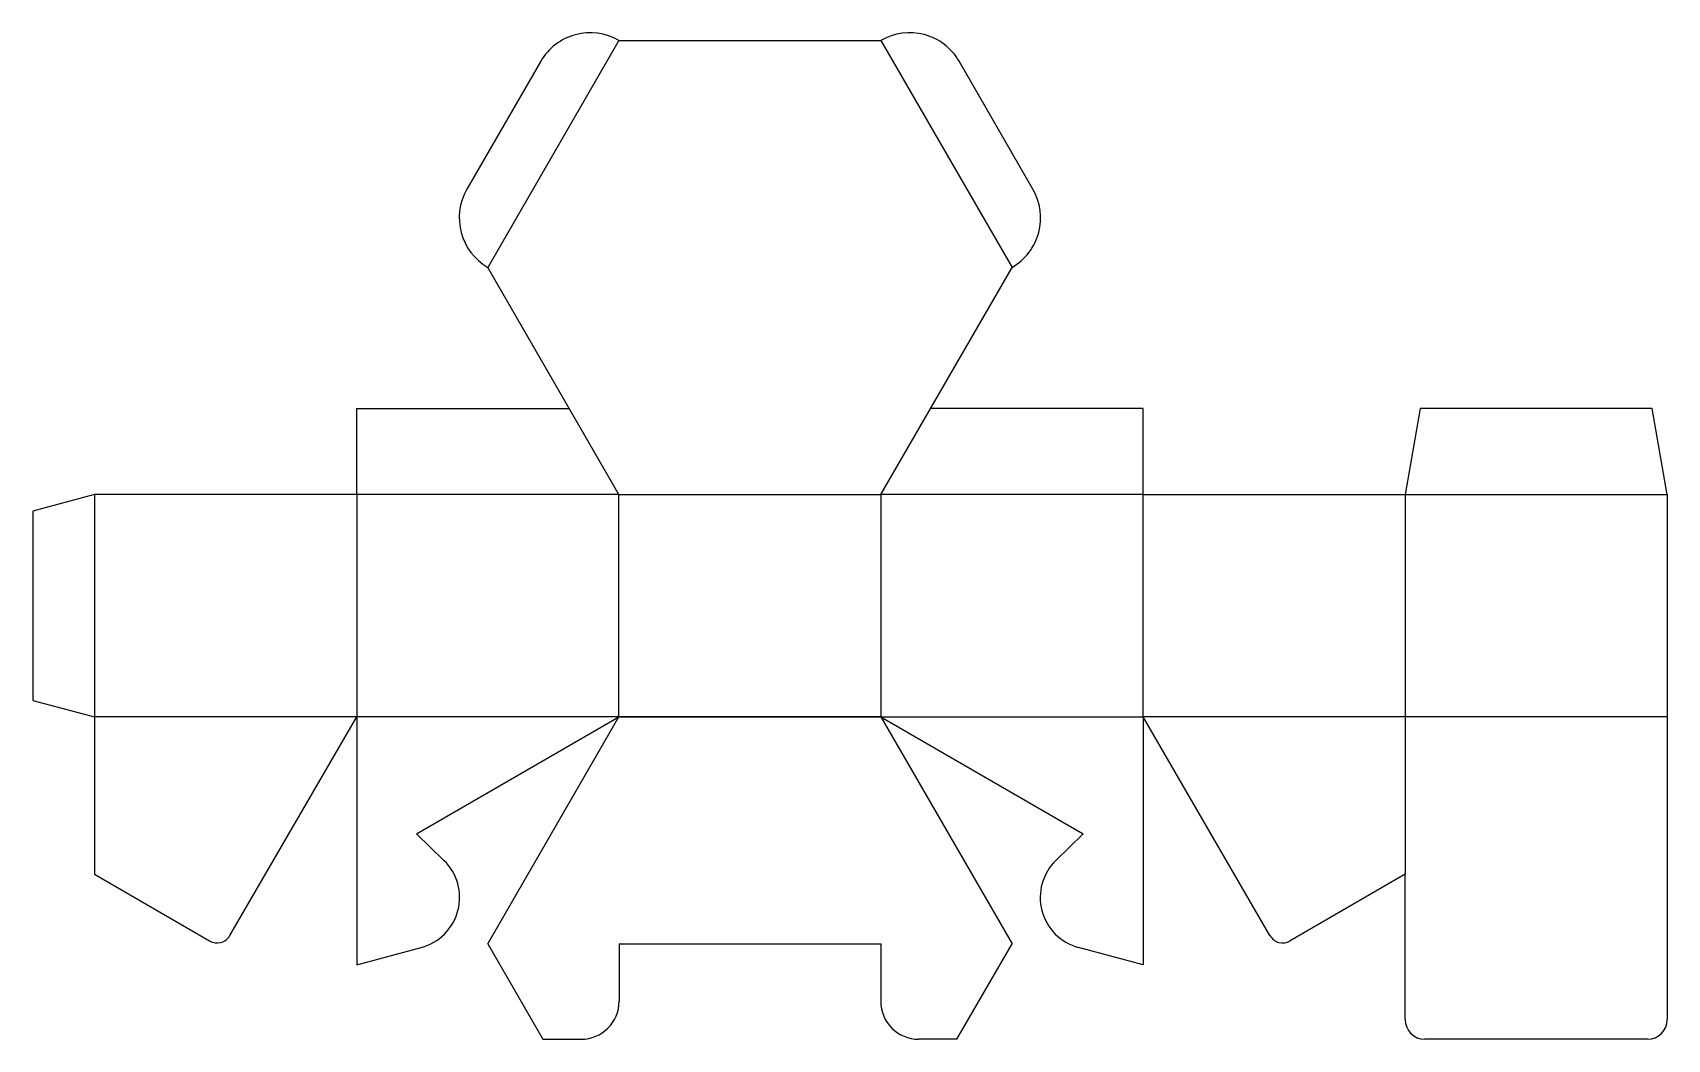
# Model space of a CAD drawing. Header units: millimetres. Extents: x -119 to 212, y -65 to 138.
import ezdxf

# ---------------------------------------------------------------- set-up
doc = ezdxf.new("R2010")
doc.units = ezdxf.units.MM
doc.layers.get('0').update_dxf_attribs({"linetype": 'CONTINUOUS'})

msp = doc.modelspace()

# ---------------------------------------------------------------- linework, layer by layer
for p, q in [((0, 136.8), (-26.5, 90.9)), ((0, 136.8), (53, 136.8)), ((-15.8, 132.57), (-30.73, 106.7)), ((0, 45), (-26.5, 90.9)), ((53, 45), (79.5, 90.9)), ((-53, 45), (-53, 62.35)), ((-53, 62.35), (-10.01, 62.35)), ((106, 62.35), (63.01, 62.35)), ((106, 45), (106, 62.35)), ((-106, 45), (-106, 0)), ((-53, 45), (-53, 0)), ((0, 45), (53, 45)), ((0, 45), (53, 45)), ((53, 45), (53, 0)), ((106, 45), (53, 45)), ((212, 45), (212, 0)), ((-53, 0), (-106, 0)), ((0, 0), (-53, 0)), ((-26.5, -45.9), (0, 0)), ((0, 0), (53, 0)), ((53, 0), (0, 0)), ((53, 0), (106, 0)), ((53, 0), (79.5, -45.9)), ((53, 0), (93.89, -23.61)), ((131.66, -44.2), (106, 0)), ((106, 0), (106, -50.11)), ((159, 0), (159, -31.8)), ((212, 0), (159, 0)), ((212, 0), (212, -61.17)), ((93.89, -23.61), (88.37, -28.99)), ((159, -31.8), (135.76, -45.29)), ((159, -61.17), (159, -31.8)), ((-26.5, -45.9), (-15.37, -65.17)), ((0.05, -45.9), (52.95, -45.9)), ((0.05, -45.9), (0.05, -57.46)), ((52.95, -45.9), (52.95, -57.46)), ((68.37, -65.17), (79.5, -45.9)), ((106, -50.11), (92.97, -46.62)), ((-15.37, -65.17), (-7.66, -65.17)), ((68.37, -65.17), (60.66, -65.17)), ((208, -65.17), (163, -65.17))]:
    msp.add_line(p, q)
for points in [[(53, 136.8), (79.5, 90.9, 0.414214), (83.73, 106.7), (68.8, 132.57, 0.414214)], [(0, 0), (0, 45), (-53, 45), (-106, 45), (-118.53, 41.64), (-118.53, 3.36), (-106, 0), (-106, -31.8), (-82.76, -45.29, 0.414214), (-78.66, -44.2), (-53, 0), (-53, -50.11), (-39.97, -46.62, 0.581761), (-35.37, -28.99), (-40.89, -23.61)]]:
    msp.add_lwpolyline(points, format="xyb", close=True)
msp.add_lwpolyline([(106, 0), (106, 45), (159, 45), (212, 45), (208.94, 62.35), (162.06, 62.35), (159, 45), (159, 0)], close=True)
for centre, radius, start, end in [((-5.78, 126.78), 11.56, 60, 150), ((-20.72, 100.91), 11.56, 150, 240), ((95.68, -36.5), 10.48, 134.2434, 255), ((134.25, -42.7), 3, 210.1342, 300.1342), ((-7.66, -57.46), 7.71, -90, 0), ((60.66, -57.46), 7.71, 180, 270), ((163, -61.17), 4, 180, 270), ((208, -61.17), 4, 270, 360)]:
    msp.add_arc(centre, radius, start, end)

doc.saveas('drawing.dxf')
